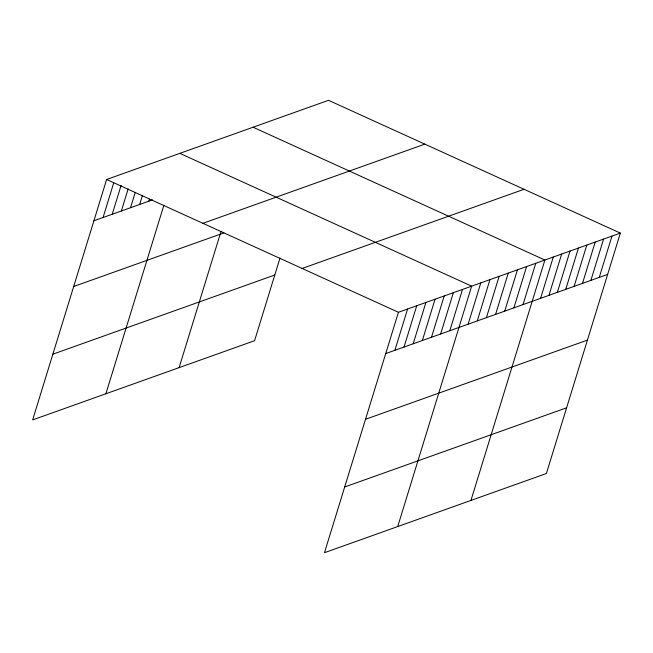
<?xml version="1.0" encoding="UTF-8"?>
<svg xmlns="http://www.w3.org/2000/svg" width="653" height="653" viewBox="0 0 653 653"><rect width="100%" height="100%" fill="white"/><g stroke="black" fill="none" stroke-linecap="round" stroke-linejoin="round"><path stroke-width="0.98" d="M620.35 233.105L398.428 312.289L324.476 552.691L546.39 473.515L620.35 233.105L328.524 100.309L106.61 179.485L32.65 419.895L254.572 340.711L279.99 258.082M103.06 217.522L113.695 182.946M112.21 214.257L121.074 185.444M121.368 210.992L128.159 188.897M130.518 207.727L135.244 192.357M139.677 204.454L142.33 195.81M148.827 201.189L149.415 199.271M105.884 393.759L163.862 205.287M179.118 367.631L221.049 231.333M394.877 350.318L407.586 309.024M404.036 347.053L416.736 305.759M413.186 343.788L425.895 302.486M422.344 340.523L435.045 299.221M431.494 337.258L444.203 295.956M440.653 333.993L453.353 292.691M449.803 330.72L462.512 289.426M397.71 526.563L471.662 286.161L179.844 153.357M468.111 324.19L480.82 282.896M477.27 320.925L489.97 279.623M486.42 317.66L499.129 276.358M495.578 314.395L508.279 273.093M504.728 311.13L517.437 269.828M513.887 307.865L526.587 266.563M523.037 304.592L535.746 263.298M470.944 500.435L544.896 260.033L253.078 127.229M540.578 298.339L553.279 257.037M548.961 295.344L561.662 254.05M557.344 292.356L570.045 251.054M565.727 289.361L578.436 248.067M574.109 286.373L586.818 245.071M582.492 283.386L595.201 242.083M590.875 280.39L603.584 239.088M599.258 277.403L611.967 236.1M93.901 220.787L152.492 199.883M202.912 223.31L424.825 144.133M73.691 286.496L223.881 232.901M52.86 354.187L274.782 275.011M302.127 268.465L524.049 189.288M385.727 353.583L607.641 274.407M365.509 419.291L587.431 340.115M344.686 486.983L566.608 407.807M106.61 179.485L398.428 312.289"/></g></svg>
